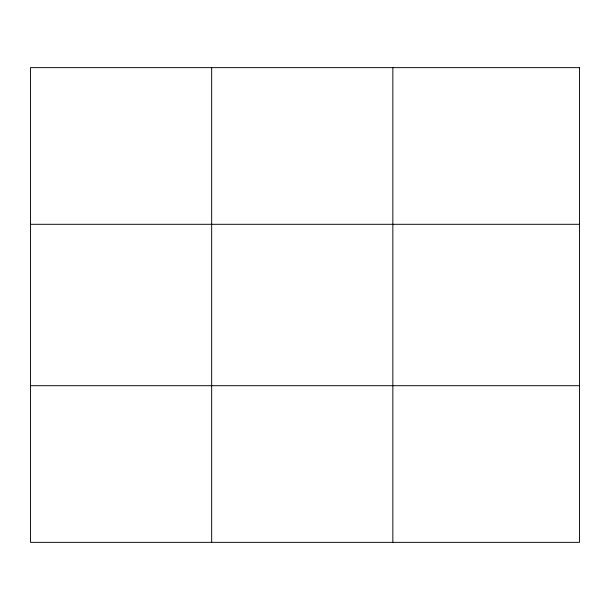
<?xml version="1.0" encoding="UTF-8"?>
<svg xmlns="http://www.w3.org/2000/svg" width="610" height="610" viewBox="0 0 610 610"><rect width="100%" height="100%" fill="white"/><g stroke="black" fill="none" stroke-linecap="round" stroke-linejoin="round"><path stroke-width="0.91" d="M211.67 542.359L211.67 67.641M392.84 542.359L392.84 67.641M30.5 224.297L579.5 224.297M30.5 385.703L579.5 385.703M579.5 67.641L579.5 542.359L30.5 542.359L30.5 67.641L579.5 67.641"/></g></svg>
